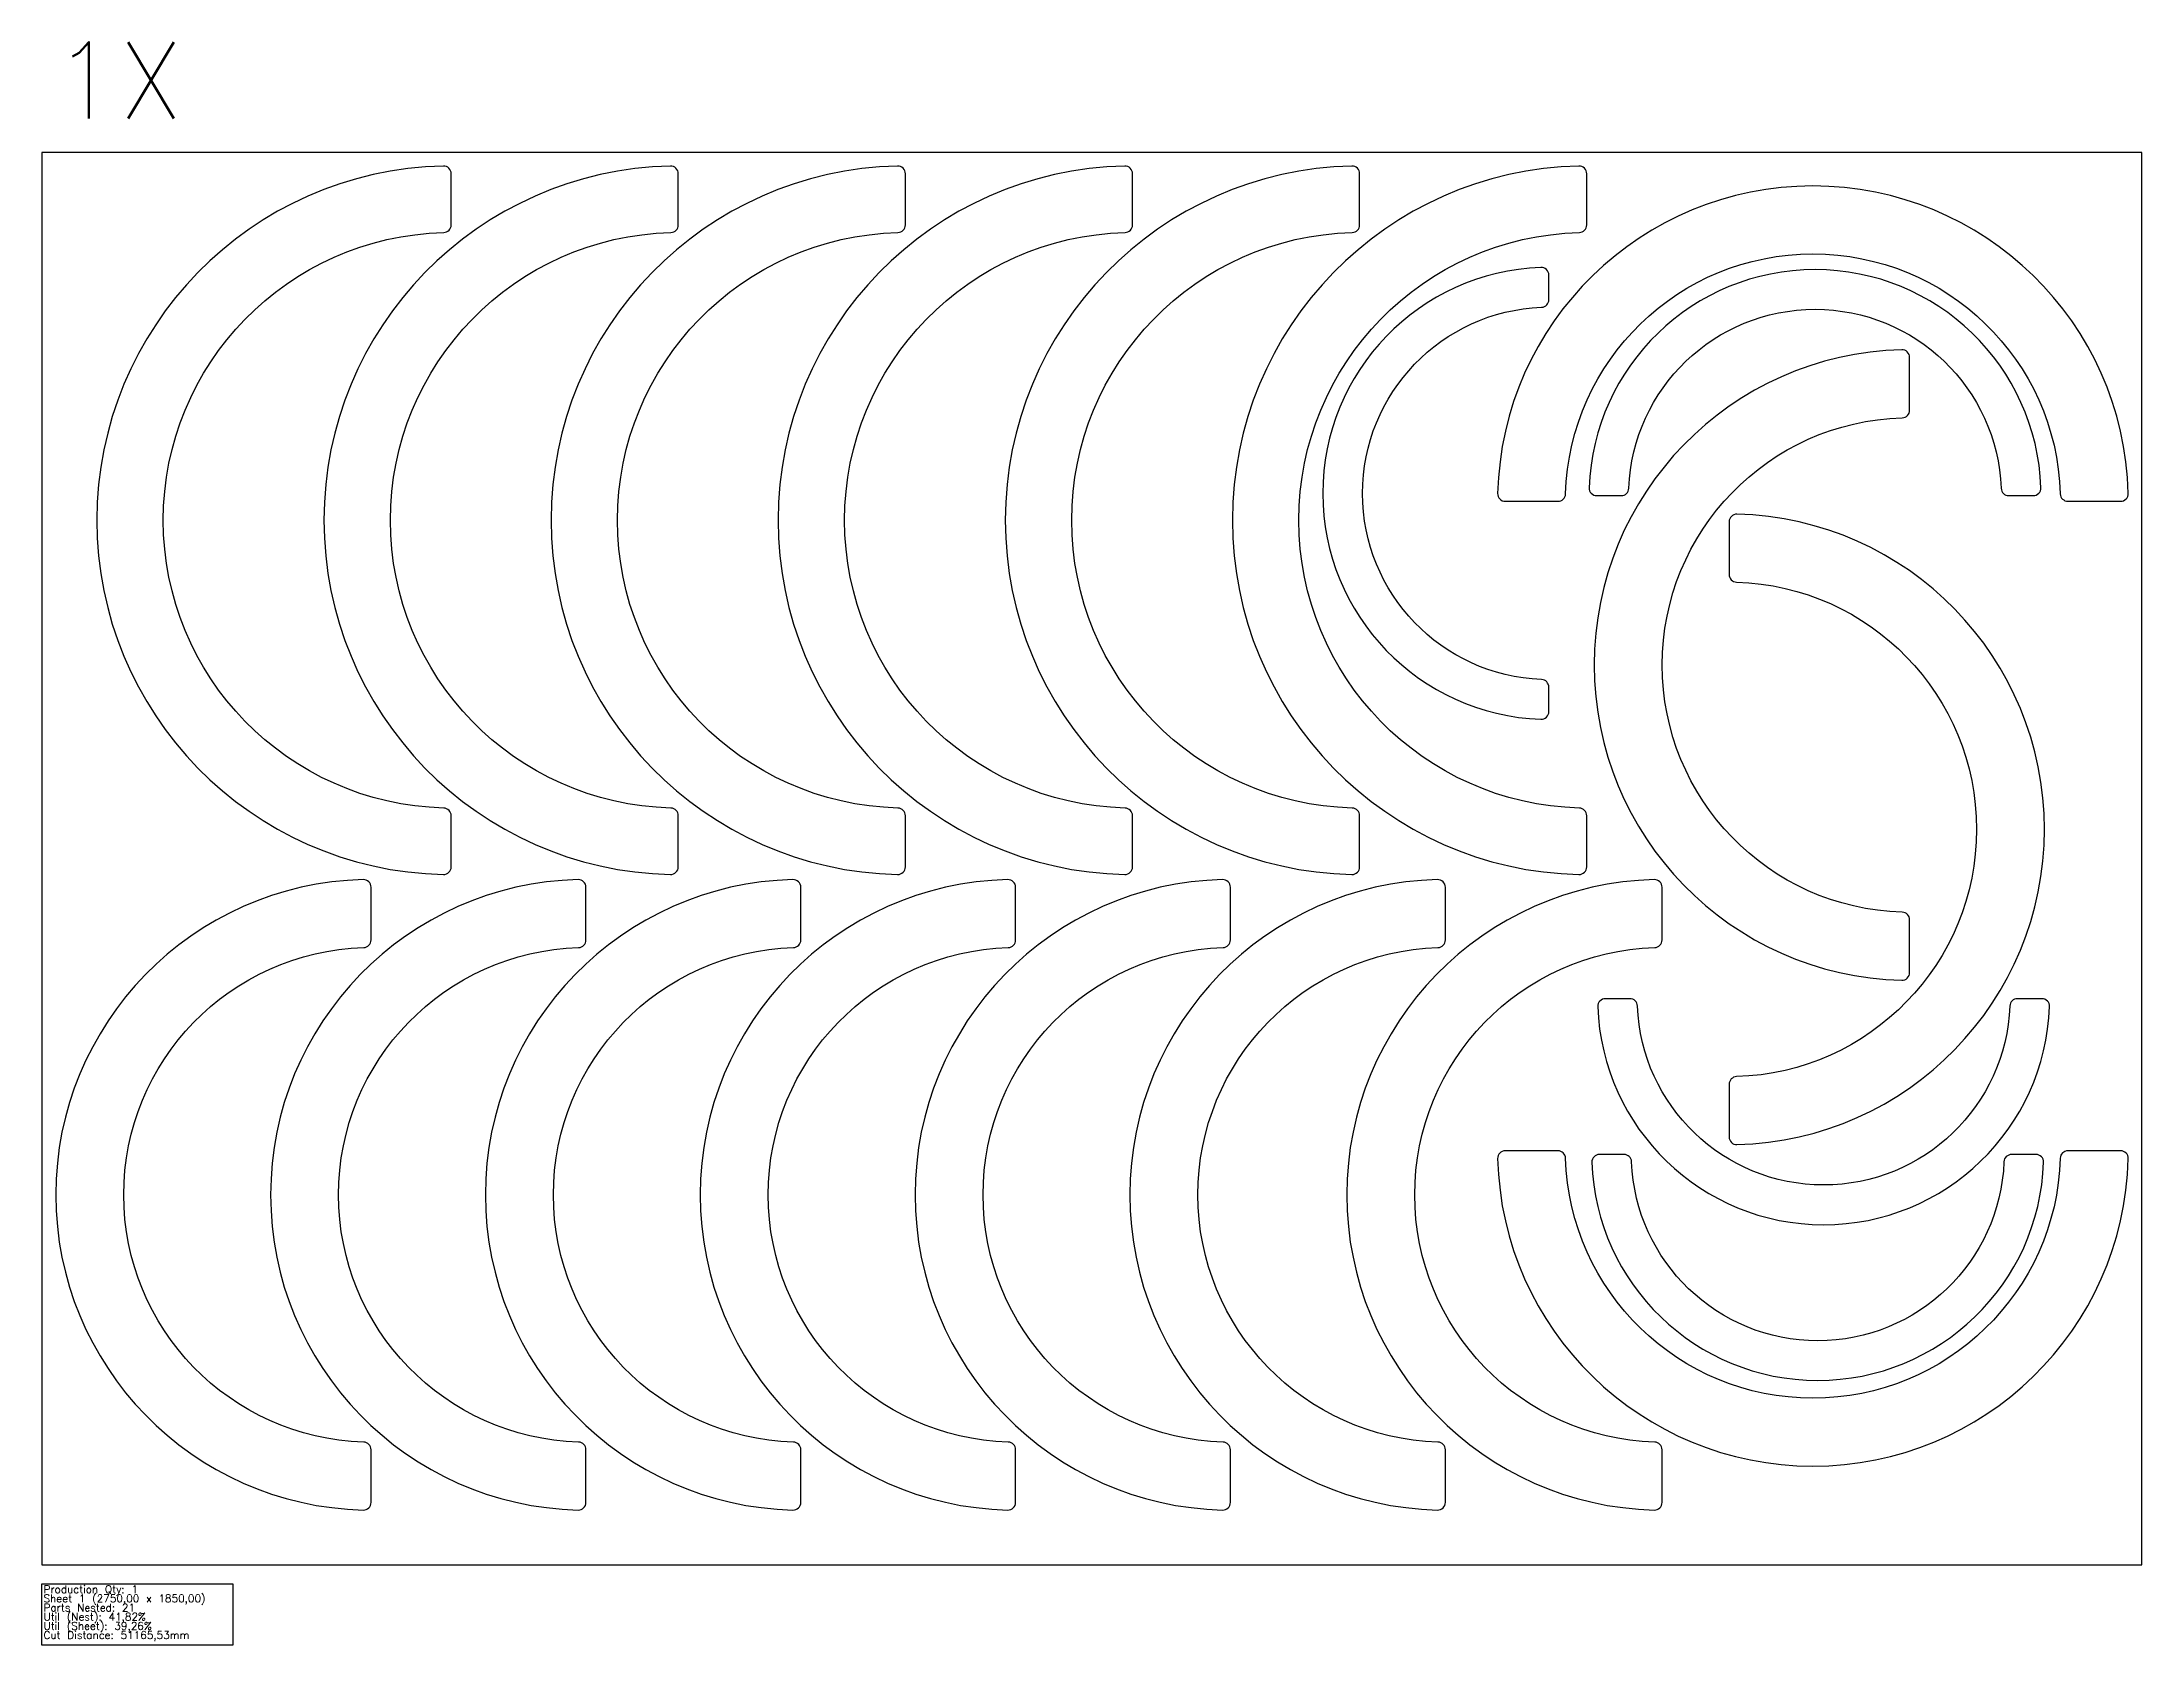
# Model space of a CAD drawing. Header units: millimetres. Extents: x 0 to 5638, y -105 to 1995.
# Drawn here: x 0 to 2750, y -105 to 1995 of the extents above; entities that cross this region are included whole.
import ezdxf

# ---------------------------------------------------------------- set-up
doc = ezdxf.new("R2010")
doc.units = ezdxf.units.MM
for name, color, linetype in [('--NestedParts--', 7, 'Continuous'), ('sheet', 24, 'Continuous'), ('Stats', 7, 'Continuous')]:
    doc.layers.add(name, color=color, linetype=linetype)
doc.styles.get("Standard").update_dxf_attribs({"font": 'txt.shx'})

msp = doc.modelspace()

# ---------------------------------------------------------------- linework, layer by layer
at = {"layer": '--NestedParts--', "color": 7}
for points in [[(535.8, 981.2, 0.406665), (526.1, 991.2, -0.974486), (526.1, 1745, 0.406665), (535.8, 1755), (535.8, 1822, 0.42068), (525.6, 1832, 0.978211), (525.6, 904.2, 0.42068), (535.8, 914.2)], [(833.2, 981.2, 0.406665), (823.5, 991.2, -0.974486), (823.5, 1745, 0.406665), (833.2, 1755), (833.2, 1822, 0.42068), (823, 1832, 0.978211), (823, 904.2, 0.42068), (833.2, 914.2)], [(1130.7, 981.2, 0.406665), (1120.9, 991.2, -0.974486), (1120.9, 1745, 0.406665), (1130.7, 1755), (1130.7, 1822, 0.42068), (1120.4, 1832, 0.978211), (1120.4, 904.2, 0.42068), (1130.7, 914.2)], [(1428.1, 981.2, 0.406665), (1418.3, 991.2, -0.974486), (1418.3, 1745, 0.406665), (1428.1, 1755), (1428.1, 1822, 0.42068), (1417.8, 1832, 0.978211), (1417.8, 904.2, 0.42068), (1428.1, 914.2)], [(1725.5, 981.2, 0.406665), (1715.7, 991.2, -0.974486), (1715.7, 1745, 0.406665), (1725.5, 1755), (1725.5, 1822, 0.42068), (1715.3, 1832, 0.978211), (1715.3, 904.2, 0.42068), (1725.5, 914.2)], [(2022.9, 981.2, 0.406665), (2013.2, 991.2, -0.974486), (2013.2, 1745, 0.406665), (2022.9, 1755), (2022.9, 1822, 0.42068), (2012.7, 1832, 0.978211), (2012.7, 904.2, 0.42068), (2022.9, 914.2)], [(1985.2, 1393, 0.40547), (1995.2, 1402.7, -0.970495), (2643, 1402.7, 0.40547), (2652.9, 1393), (2722, 1393, 0.421501), (2732, 1403.2, 0.975486), (1906.2, 1403.2, 0.421501), (1916.2, 1393)], [(1973.3, 1149.5, 0.402726), (1963.7, 1159.5, -0.961375), (1963.7, 1647.1, 0.402726), (1973.3, 1657.1), (1973.3, 1689.2, 0.424494), (1962.9, 1699.2, 0.965625), (1962.9, 1107.5, 0.424494), (1973.3, 1117.5)], [(2068, 1400.4, 0.402726), (2078, 1410, -0.961375), (2565.6, 1410, 0.402726), (2575.6, 1400.4), (2607.7, 1400.4, 0.424494), (2617.7, 1410.7, 0.965625), (2026, 1410.7, 0.424494), (2036, 1400.4)], [(2445.7, 844.7, 0.40547), (2436, 854.7, -0.970495), (2436, 1502.4, 0.40547), (2445.7, 1512.4), (2445.7, 1581.5, 0.421501), (2435.4, 1591.5, 0.975486), (2435.4, 765.7, 0.421501), (2445.7, 775.7)], [(2209.3, 1297.1, 0.40547), (2219, 1287.1, -0.970495), (2219, 639.4, 0.40547), (2209.3, 629.4), (2209.3, 560.4, 0.421501), (2219.5, 550.4, 0.975486), (2219.5, 1376.1, 0.421501), (2209.3, 1366.1)], [(431, 150.8, 0.40547), (421.3, 160.8, -0.970495), (421.3, 808.5, 0.40547), (431, 818.5), (431, 887.5, 0.421501), (420.8, 897.5, 0.975486), (420.8, 71.8, 0.421501), (431, 81.8)], [(712.3, 150.8, 0.40547), (702.6, 160.8, -0.970495), (702.6, 808.5, 0.40547), (712.3, 818.5), (712.3, 887.5, 0.421501), (702.1, 897.5, 0.975486), (702.1, 71.8, 0.421501), (712.3, 81.8)], [(993.7, 150.8, 0.40547), (984, 160.8, -0.970495), (984, 808.5, 0.40547), (993.7, 818.5), (993.7, 887.5, 0.421501), (983.4, 897.5, 0.975486), (983.4, 71.8, 0.421501), (993.7, 81.8)], [(1275, 150.8, 0.40547), (1265.3, 160.8, -0.970495), (1265.3, 808.5, 0.40547), (1275, 818.5), (1275, 887.5, 0.421501), (1264.7, 897.5, 0.975486), (1264.7, 71.8, 0.421501), (1275, 81.8)], [(1556.3, 150.8, 0.40547), (1546.6, 160.8, -0.970495), (1546.6, 808.5, 0.40547), (1556.3, 818.5), (1556.3, 887.5, 0.421501), (1546.1, 897.5, 0.975486), (1546.1, 71.8, 0.421501), (1556.3, 81.8)], [(1837.7, 150.8, 0.40547), (1828, 160.8, -0.970495), (1828, 808.5, 0.40547), (1837.7, 818.5), (1837.7, 887.5, 0.421501), (1827.4, 897.5, 0.975486), (1827.4, 71.8, 0.421501), (1837.7, 81.8)], [(2121.6, 150.8, 0.40547), (2111.9, 160.8, -0.970495), (2111.9, 808.5, 0.40547), (2121.6, 818.5), (2121.6, 887.5, 0.421501), (2111.4, 897.5, 0.975486), (2111.4, 71.8, 0.421501), (2121.6, 81.8)], [(2586.9, 741.5, 0.402726), (2576.9, 731.9, -0.961375), (2089.3, 731.9, 0.402726), (2079.3, 741.5), (2047.3, 741.5, 0.424494), (2037.3, 731.1, 0.965625), (2628.9, 731.1, 0.424494), (2618.9, 741.5)], [(2652.9, 542.3, 0.40547), (2643, 532.6, -0.970495), (1995.2, 532.6, 0.40547), (1985.2, 542.3), (1916.2, 542.3, 0.421501), (1906.2, 532, 0.975486), (2732, 532, 0.421501), (2722, 542.3)], [(2579.2, 537.5, 0.402726), (2569.2, 527.9, -0.961375), (2081.6, 527.9, 0.402726), (2071.6, 537.5), (2039.6, 537.5, 0.424494), (2029.6, 527.2, 0.965625), (2621.2, 527.2, 0.424494), (2611.2, 537.5)]]:
    msp.add_lwpolyline(points, format="xyb", close=True, dxfattribs=at)
at = {"layer": 'sheet', "color": 7}
msp.add_lwpolyline([(0, 0), (2750, 0), (2750, 1850), (0, 1850)], close=True, dxfattribs=at)
at = {"layer": 'Stats', "color": 151}
msp.add_lwpolyline([(0, -25), (250, -25), (250, -105), (0, -105), (0, -25)], close=True, dxfattribs=at)

# ---------------------------------------------------------------- texts
at = {"insert": (14.2, 1994.5), "char_height": 100, "attachment_point": 1}
msp.add_mtext_dynamic_manual_height_columns('1X', width=19.679, gutter_width=1, heights=[0], dxfattribs=at)
at = {"layer": 'Stats', "color": 60}
for s, p in [('Production Qty: 1', (2, -37)), ('Sheet 1 (2750,00 x 1850,00)', (2, -49)), ('Parts Nested: 21', (2, -61)), ('Util (Nest): 41,82%', (2, -73)), ('Util (Sheet): 39,26%', (2, -85)), ('Cut Distance: 51165,53mm', (2, -97))]:
    msp.add_text(s, height=10, dxfattribs=at).set_placement(p)

doc.saveas('drawing.dxf')
